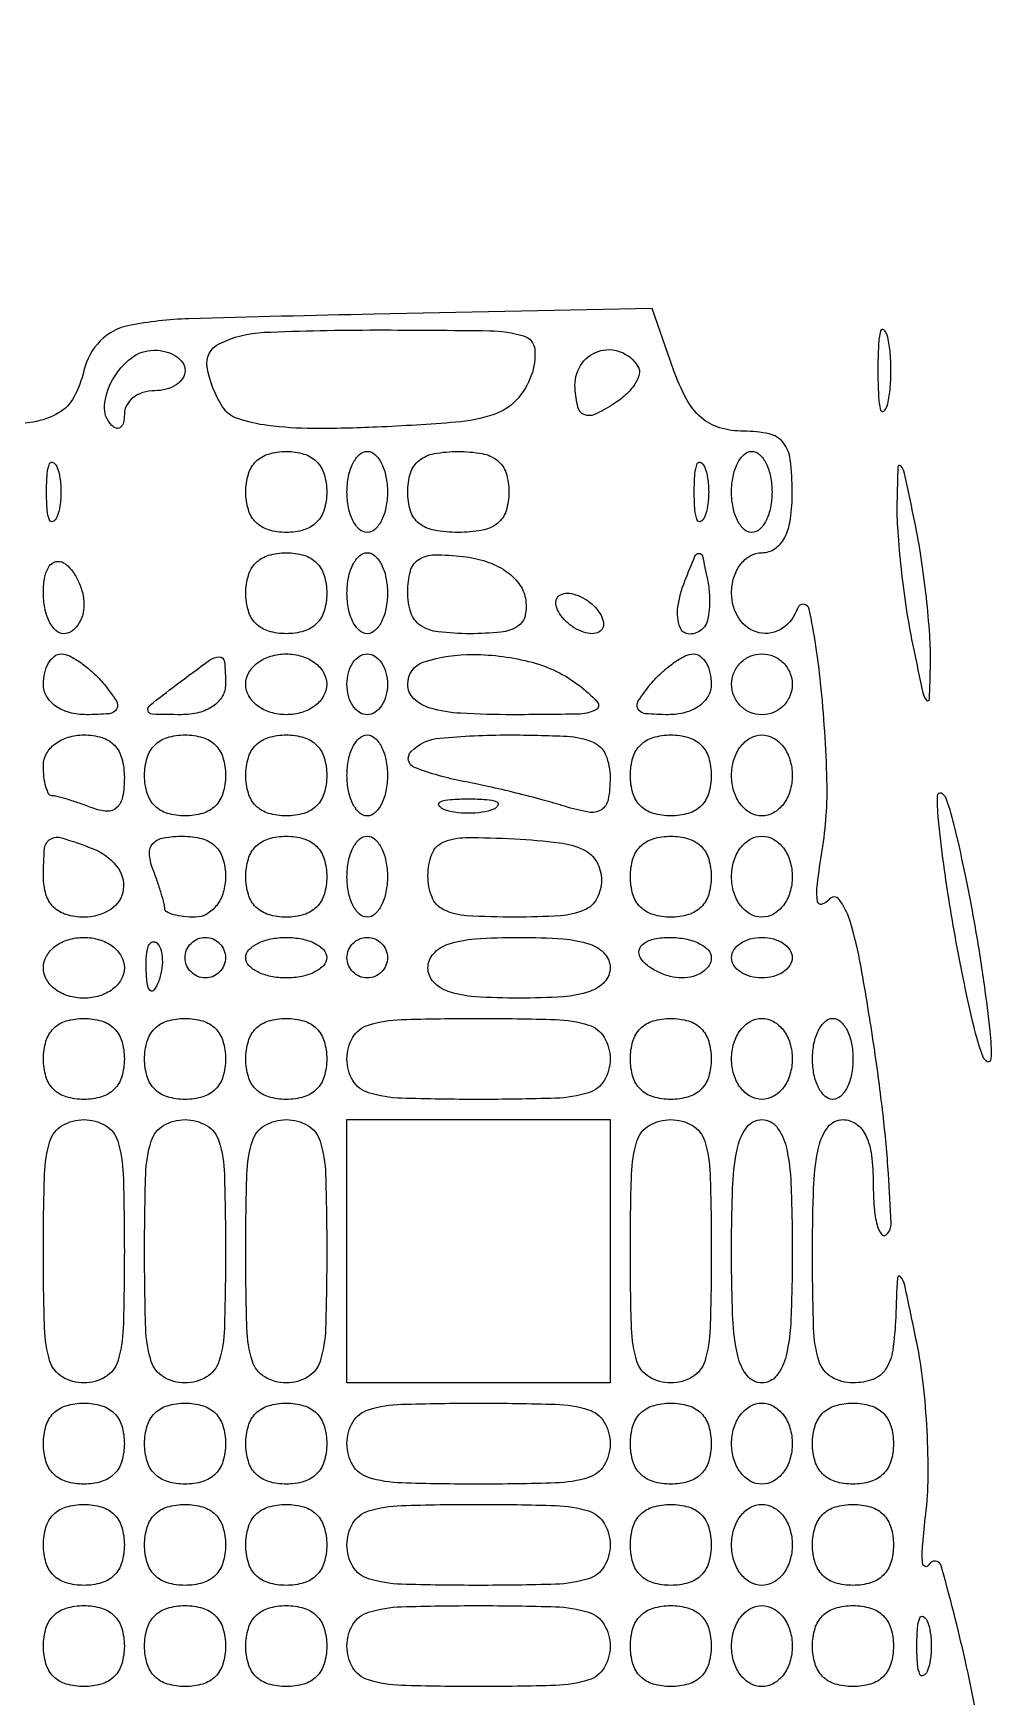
# Model space of a CAD drawing. Extents: x 23 to 255, y 40 to 184.
# Drawn here: x 217.21 to 221.23, y 170.34 to 177.29 of the extents above; entities that cross this region are included whole.
import ezdxf

# ---------------------------------------------------------------- set-up
doc = ezdxf.new("R2010")
doc.units = 0
doc.header["$MEASUREMENT"] = 0

msp = doc.modelspace()

# ---------------------------------------------------------------- linework, layer by layer
for points in [[(207.919475, 175.632891, 0.000007), (191.762556, 175.634099, 0.00002), (173.0434, 175.634494, 0.000013), (151.49745, 175.633531)], [(221.191636, 170.047884, 0.016068), (221.105188, 170.496668, 0.01292), (221.005803, 170.888723, 0.709996), (220.952913, 170.892, -0.41504), (220.938384, 170.886093, -0.285518), (220.927328, 170.901782, -0.034776), (220.92827, 170.98097, -0.009885), (220.940711, 171.1035, 0.028122), (220.950886, 171.260477, 0.015159), (220.946657, 171.454326, 0.015054), (220.930349, 171.652187, 0.022853), (220.903191, 171.8226, 0.001662), (220.853128, 172.060919, 0.121397), (220.835837, 172.096533, 0.682246), (220.822383, 172.092071, 0.004861), (220.815269, 171.92835, -0.027418), (220.802964, 171.789709, -0.108522), (220.773032, 171.710077, -0.163317), (220.720084, 171.668018, -0.087095), (220.6368, 171.6534, -0.134481), (220.546613, 171.678104, -0.186514), (220.495258, 171.743287, -0.067313), (220.472371, 171.88152, -0.007414), (220.4676, 172.2033, -0.00942), (220.472899, 172.484543, -0.047315), (220.493631, 172.6404, -0.108427), (220.532763, 172.72292, -0.232029), (220.5945, 172.7532, -0.156128), (220.650041, 172.735424, -0.127919), (220.690232, 172.6874, -0.080302), (220.714094, 172.605073, -0.030473), (220.7214, 172.4853, 0.0197), (220.725304, 172.386248, 0.044902), (220.737845, 172.312541, 0.097744), (220.756203, 172.274841, 0.455049), (220.777384, 172.273384, 0.20903), (220.79596, 172.320817, 0.006978), (220.785056, 172.527113, 0.012176), (220.762403, 172.775045, 0.008057), (220.724887, 173.058527, 0.007244), (220.670531, 173.390741, 0.030602), (220.623007, 173.586761, 0.087443), (220.578771, 173.6731, 0.50897), (220.535673, 173.672293, -0.184443), (220.507036, 173.652889, -0.443174), (220.48834, 173.665778, -0.063967), (220.487968, 173.738337, -0.010383), (220.508154, 173.87815, 0.048067), (220.528139, 174.171186, 0.018465), (220.501646, 174.578888, 0.025865), (220.454067, 174.886335, 0.763657), (220.404839, 174.88935, -0.164373), (220.340535, 174.805363, -0.207342), (220.245219, 174.787758, -0.191757), (220.161577, 174.845617, -0.14774), (220.1292, 174.9528, -0.072314), (220.138664, 175.017892, -0.08892), (220.166213, 175.07265, -0.10214), (220.207391, 175.109039, -0.130775), (220.2561, 175.122, 0.152103), (220.311002, 175.139097, 0.12651), (220.351275, 175.18545, 0.082504), (220.375474, 175.263952, 0.033607), (220.383, 175.3758, 0.030102), (220.374868, 175.510749, 0.139599), (220.344915, 175.582036, 0.173153), (220.285924, 175.618424, 0.052499), (220.179776, 175.6296, -0.071979), (220.079231, 175.64415, -0.10839), (220.001942, 175.68671, -0.090648), (219.940498, 175.764154, -0.038637), (219.887237, 175.885811), (219.797921, 176.142021), (218.634815, 176.118461, 0.00233), (217.861338, 176.099186, 0.040501), (217.610976, 176.071399, 0.151147), (217.490493, 176.0069, 0.138351), (217.422333, 175.8834, -0.065918), (217.380309, 175.772086, -0.137954), (217.316605, 175.70597, -0.093895), (217.210327, 175.668069, -0.020606), (217.016779, 175.645886, -0.012785)]]:
    msp.add_lwpolyline(points, format="xyb")
for points in [[(219.292249, 175.86225, -0.098617), (219.229444, 175.759686, -0.126219), (219.136754, 175.699797, -0.060661), (218.976358, 175.667057, -0.009047), (218.646898, 175.646575, -0.011485), (218.37899, 175.640941, -0.032131), (218.191654, 175.653358, -0.046317), (218.065154, 175.682043, -0.174223), (218.001919, 175.731175, -0.098534), (217.937787, 175.897093, -0.331473), (217.987147, 175.994809, -0.105898), (218.174234, 176.042957, -0.01022), (218.645974, 176.0526, -0.00341), (219.118205, 176.04938, -0.068305), (219.260293, 176.0279, -0.308312), (219.306753, 175.971174, -0.110687)], [(220.741027, 175.8834, 0.011065), (220.743372, 175.777482, 0.052887), (220.752392, 175.717769, 0.542911), (220.765478, 175.713427, 0.161593), (220.779717, 175.73535, 0.039571), (220.791748, 175.802799, 0.024357), (220.795676, 175.8834, 0.024357), (220.791748, 175.964001, 0.039571), (220.779717, 176.03145, 0.161593), (220.765478, 176.053373, 0.542911), (220.752392, 176.049031, 0.052887), (220.743372, 175.989318, 0.011065)], [(217.845, 175.8834, -0.148195), (217.835223, 175.851137, -0.098894), (217.807723, 175.823651, -0.082425), (217.766614, 175.805119, -0.064853), (217.7181, 175.7988, 0.076226), (217.669618, 175.791366, 0.089419), (217.628477, 175.769807, 0.100747), (217.600974, 175.737741, 0.127718), (217.5912, 175.7001, -0.05362), (217.587517, 175.665855, -0.161363), (217.575704, 175.645889, -0.257764), (217.55847, 175.642179, -0.12385), (217.538449, 175.654151, -0.22111), (217.508642, 175.73576, -0.107525), (217.542091, 175.844171, -0.099206), (217.620772, 175.935478, -0.166969), (217.715445, 175.968, -0.063461), (217.764979, 175.961688, -0.081424), (217.806943, 175.943149, -0.09843), (217.835022, 175.915664, -0.151099)], [(219.738035, 175.900333, -0.203471), (219.74305, 175.867618, -0.083287), (219.724542, 175.825671, -0.063723), (219.686374, 175.781176, -0.044097), (219.633374, 175.741186, -0.031696), (219.555968, 175.699413, -0.211854), (219.513245, 175.698816, -0.237811), (219.48721, 175.729708, -0.039558), (219.474904, 175.808853, -0.157661), (219.497884, 175.903761, -0.173176), (219.571394, 175.962906, -0.177228), (219.664368, 175.961397, -0.163992)], [(217.308829, 175.27005, -0.174857), (217.292985, 175.252336, -0.447206), (217.278693, 175.257492, -0.078554), (217.268797, 175.300384, -0.017491), (217.266158, 175.3758, -0.017491), (217.268797, 175.451216, -0.078554), (217.278693, 175.494108, -0.447206), (217.292985, 175.499264, -0.174857), (217.308829, 175.48155, -0.057986), (217.322055, 175.433327, -0.037979), (217.326431, 175.3758, -0.037979), (217.322055, 175.318273, -0.057986)], [(218.4372, 175.3758, -0.072254), (218.426469, 175.301931, -0.124864), (218.3949, 175.2489, -0.124864), (218.341869, 175.217331, -0.072254), (218.268, 175.2066, -0.072254), (218.194131, 175.217331, -0.124864), (218.1411, 175.2489, -0.124864), (218.109531, 175.301931, -0.072254), (218.0988, 175.3758, -0.072254), (218.109531, 175.449669, -0.124864), (218.1411, 175.5027, -0.124864), (218.194131, 175.534269, -0.072254), (218.268, 175.545, -0.072254), (218.341869, 175.534269, -0.124864), (218.3949, 175.5027, -0.124864), (218.426469, 175.449669, -0.072254)], [(218.691, 175.3758, -0.048028), (218.684766, 175.311046, -0.068025), (218.666149, 175.256303, -0.088204), (218.638707, 175.219415, -0.191087), (218.6064, 175.2066, -0.191087), (218.574093, 175.219415, -0.088204), (218.546651, 175.256303, -0.068025), (218.528034, 175.311046, -0.048028), (218.5218, 175.3758, -0.048028), (218.528034, 175.440554, -0.068025), (218.546651, 175.495297, -0.088204), (218.574093, 175.532185, -0.191087), (218.6064, 175.545, -0.191087), (218.638707, 175.532185, -0.088204), (218.666149, 175.495297, -0.068025), (218.684766, 175.440554, -0.048028)], [(219.1986, 175.3758, -0.07578), (219.186539, 175.296677, -0.149477), (219.151013, 175.24467, -0.124434), (219.087162, 175.215607, -0.044917), (218.9871, 175.2066, -0.044917), (218.887038, 175.215607, -0.124434), (218.823188, 175.24467, -0.149477), (218.787661, 175.296677, -0.07578), (218.7756, 175.3758, -0.07578), (218.787661, 175.454923, -0.149477), (218.823188, 175.50693, -0.124434), (218.887038, 175.535993, -0.044917), (218.9871, 175.545, -0.044917), (219.087162, 175.535993, -0.124434), (219.151013, 175.50693, -0.149477), (219.186539, 175.454923, -0.07578)], [(220.016029, 175.27005, -0.174857), (220.000185, 175.252336, -0.447206), (219.985893, 175.257492, -0.078554), (219.975997, 175.300384, -0.017491), (219.973358, 175.3758, -0.017491), (219.975997, 175.451216, -0.078554), (219.985893, 175.494108, -0.447206), (220.000185, 175.499264, -0.174857), (220.016029, 175.48155, -0.057986), (220.029255, 175.433327, -0.037979), (220.033631, 175.3758, -0.037979), (220.029255, 175.318273, -0.057986)], [(220.2984, 175.3758, -0.048028), (220.292166, 175.311046, -0.068025), (220.273549, 175.256303, -0.088204), (220.246107, 175.219415, -0.191087), (220.2138, 175.2066, -0.191087), (220.181493, 175.219415, -0.088204), (220.154051, 175.256303, -0.068025), (220.135434, 175.311046, -0.048028), (220.1292, 175.3758, -0.048028), (220.135434, 175.440554, -0.068025), (220.154051, 175.495297, -0.088204), (220.181493, 175.532185, -0.191087), (220.2138, 175.545, -0.191087), (220.246107, 175.532185, -0.088204), (220.273549, 175.495297, -0.068025), (220.292166, 175.440554, -0.048028)], [(220.820604, 175.3335, 0.022059), (220.823633, 175.212322, 0.010115), (220.837738, 175.054849, 0.009995), (220.85929, 174.889419, 0.013607), (220.885747, 174.7413, 0.001822), (220.928866, 174.5366, 0.128975), (220.944423, 174.505805, 0.676488), (220.956393, 174.510081, 0.004767), (220.960596, 174.6567, 0.022059), (220.957567, 174.777878, 0.010115), (220.943462, 174.935351, 0.009995), (220.92191, 175.100781, 0.013607), (220.895453, 175.2489, 0.001822), (220.852334, 175.4536, 0.128975), (220.836777, 175.484395, 0.676488), (220.824807, 175.480119, 0.004767)], [(217.422, 174.905507, -0.067639), (217.415667, 174.858909, -0.08433), (217.397149, 174.81941, -0.09965), (217.369661, 174.792996, -0.142666), (217.3374, 174.7836, -0.195654), (217.305084, 174.796749, -0.086673), (217.277651, 174.834769, -0.066561), (217.259027, 174.891122, -0.0466), (217.2528, 174.957793, -0.047867), (217.258852, 175.020869, -0.104212), (217.277651, 175.065458, -0.181468), (217.305411, 175.084658, -0.202618), (217.3374, 175.0797, -0.08825), (217.369788, 175.050738, -0.053305), (217.397149, 175.006963, -0.051278), (217.415725, 174.956017, -0.061875)], [(218.4372, 174.9528, -0.072254), (218.426469, 174.878931, -0.124864), (218.3949, 174.8259, -0.124864), (218.341869, 174.794331, -0.072254), (218.268, 174.7836, -0.072254), (218.194131, 174.794331, -0.124864), (218.1411, 174.8259, -0.124864), (218.109531, 174.878931, -0.072254), (218.0988, 174.9528, -0.072254), (218.109531, 175.026669, -0.124864), (218.1411, 175.0797, -0.124864), (218.194131, 175.111269, -0.072254), (218.268, 175.122, -0.072254), (218.341869, 175.111269, -0.124864), (218.3949, 175.0797, -0.124864), (218.426469, 175.026669, -0.072254)], [(218.691, 174.9528, -0.048028), (218.684766, 174.888046, -0.068025), (218.666149, 174.833303, -0.088204), (218.638707, 174.796415, -0.191087), (218.6064, 174.7836, -0.191087), (218.574093, 174.796415, -0.088204), (218.546651, 174.833303, -0.068025), (218.528034, 174.888046, -0.048028), (218.5218, 174.9528, -0.048028), (218.528034, 175.017554, -0.068025), (218.546651, 175.072297, -0.088204), (218.574093, 175.109185, -0.191087), (218.6064, 175.122, -0.191087), (218.638707, 175.109185, -0.088204), (218.666149, 175.072297, -0.068025), (218.684766, 175.017554, -0.048028)], [(219.26753, 174.93165, -0.098731), (219.266855, 174.859962, -0.201779), (219.235462, 174.814509, -0.117421), (219.165284, 174.790128, -0.025155), (219.035603, 174.7836, -0.029035), (218.903065, 174.791303, -0.119524), (218.828206, 174.818971, -0.170445), (218.788869, 174.871671, -0.076037), (218.7756, 174.958419, -0.063889), (218.786764, 175.045437, -0.189068), (218.82157, 175.093282, -0.140934), (218.887687, 175.112876, -0.030761), (219.007527, 175.106469, -0.050305), (219.103959, 175.085367, -0.069105), (219.183634, 175.04649, -0.081487), (219.239779, 174.993706, -0.117082)], [(220.009778, 174.805178, -0.196036), (219.954537, 174.781937, -0.314698), (219.913997, 174.809594, -0.128559), (219.904932, 174.894307, -0.056398), (219.934359, 175.004141, -0.005261), (219.976274, 175.107584, -0.286752), (219.99275, 175.119267, -0.36589), (220.007117, 175.108498, -0.006855), (220.028429, 175.009628, -0.034132), (220.03667, 174.946766, -0.038293), (220.035791, 174.885769, -0.04166), (220.026829, 174.834857, -0.132742)], [(219.5793, 174.8682, -0.076764), (219.59299, 174.83585, -0.154201), (219.591376, 174.808451, -0.186277), (219.57503, 174.790304, -0.117858), (219.546986, 174.7836, -0.085235), (219.510758, 174.789821, -0.053414), (219.471878, 174.808451, -0.051777), (219.436373, 174.835838, -0.064269), (219.4101, 174.8682, -0.076764), (219.39641, 174.90055, -0.154201), (219.398024, 174.927949, -0.186277), (219.41437, 174.946096, -0.117858), (219.442414, 174.9528, -0.085235), (219.478642, 174.946579, -0.053414), (219.517522, 174.927949, -0.051777), (219.553027, 174.900562, -0.064269)], [(217.5066, 174.5721, -0.027702), (217.557837, 174.5029, -0.285199), (217.558731, 174.468892, -0.243483), (217.527758, 174.44931, -0.02153), (217.432359, 174.4452, -0.064485), (217.361634, 174.454359, -0.089651), (217.303876, 174.481297, -0.107148), (217.266276, 174.522304, -0.132926), (217.2528, 174.5721, -0.056567), (217.258309, 174.620639, -0.075975), (217.274608, 174.661723, -0.095133), (217.298719, 174.689266, -0.167044), (217.327041, 174.699, -0.117955), (217.362733, 174.690461, -0.036411), (217.410411, 174.661723, -0.034151), (217.460822, 174.620665, -0.031583)], [(218.0142, 174.5721, -0.134214), (218.000437, 174.52175, -0.109643), (217.962155, 174.480829, -0.089737), (217.902728, 174.454197, -0.060652), (217.82883, 174.4452, -0.007283), (217.707178, 174.446972, -0.3574), (217.69014, 174.461785, -0.27426), (217.699289, 174.485606, -0.005296), (217.80768, 174.569409, -0.004972), (217.947718, 174.673155, -0.154882), (217.988171, 174.686577, -0.390779), (218.009742, 174.667193, -0.023428)], [(218.4372, 174.5721, -0.130775), (218.424239, 174.523391, -0.10214), (218.38785, 174.482213, -0.08892), (218.333092, 174.454664, -0.072314), (218.268, 174.4452, -0.072314), (218.202908, 174.454664, -0.08892), (218.14815, 174.482213, -0.10214), (218.111761, 174.523391, -0.130775), (218.0988, 174.5721, -0.130775), (218.111761, 174.620809, -0.10214), (218.14815, 174.661988, -0.08892), (218.202908, 174.689536, -0.072314), (218.268, 174.699, -0.072314), (218.333092, 174.689536, -0.08892), (218.38785, 174.661988, -0.10214), (218.424239, 174.620809, -0.130775)], [(218.691, 174.5721, -0.064853), (218.684681, 174.523586, -0.082425), (218.666149, 174.482477, -0.098894), (218.638663, 174.454977, -0.148195), (218.6064, 174.4452, -0.148195), (218.574137, 174.454977, -0.098894), (218.546651, 174.482477, -0.082425), (218.528119, 174.523586, -0.064853), (218.5218, 174.5721, -0.064853), (218.528119, 174.620614, -0.082425), (218.546651, 174.661723, -0.098894), (218.574137, 174.689223, -0.148195), (218.6064, 174.699, -0.148195), (218.638663, 174.689223, -0.098894), (218.666149, 174.661723, -0.082425), (218.684681, 174.620614, -0.064853)], [(219.48972, 174.569409, -0.044571), (219.567554, 174.498818, -0.511605), (219.560556, 174.464423, -0.10202), (219.485616, 174.447588, -0.004409), (219.21477, 174.4452, -0.01326), (218.997323, 174.450968, -0.057126), (218.869945, 174.472461, -0.121129), (218.801271, 174.511999, -0.20462), (218.7756, 174.5721, -0.327813), (218.844512, 174.665914, -0.077019), (219.049109, 174.696829, -0.064225), (219.295694, 174.664079, -0.097115)], [(220.0446, 174.5721, -0.132926), (220.031124, 174.522304, -0.107148), (219.993524, 174.481297, -0.089651), (219.935766, 174.454359, -0.064485), (219.865041, 174.4452, -0.02153), (219.769642, 174.44931, -0.243483), (219.738669, 174.468892, -0.285199), (219.739563, 174.5029, -0.027702), (219.7908, 174.5721, -0.031583), (219.836578, 174.620665, -0.034151), (219.886989, 174.661723, -0.036411), (219.934667, 174.690461, -0.117955), (219.970359, 174.699, -0.167044), (219.998681, 174.689266, -0.095133), (220.022792, 174.661723, -0.075975), (220.039091, 174.620639, -0.056567)], [(220.383, 174.5721, -0.099038), (220.373312, 174.52367, -0.097945), (220.345723, 174.482477, -0.097945), (220.30453, 174.454888, -0.099038), (220.2561, 174.4452, -0.099038), (220.20767, 174.454888, -0.097945), (220.166477, 174.482477, -0.097945), (220.138888, 174.52367, -0.099038), (220.1292, 174.5721, -0.099038), (220.138888, 174.62053, -0.097945), (220.166477, 174.661723, -0.097945), (220.20767, 174.689312, -0.099038), (220.2561, 174.699, -0.099038), (220.30453, 174.689312, -0.097945), (220.345723, 174.661723, -0.097945), (220.373312, 174.62053, -0.099038)], [(217.5912, 174.182349, -0.043546), (217.584158, 174.101648, -0.16083), (217.560265, 174.057175, -0.207384), (217.519037, 174.04213, -0.076984), (217.457381, 174.055449, 0.008099), (217.403551, 174.075111, 0.009838), (217.352478, 174.091716, 0.008575), (217.309171, 174.104052, 0.065182), (217.288181, 174.1068, -0.281131), (217.274526, 174.115137, -0.050709), (217.263193, 174.144077, -0.041645), (217.255365, 174.185074, -0.026361), (217.2528, 174.2337, -0.130775), (217.265761, 174.282409, -0.10214), (217.30215, 174.323587, -0.08892), (217.356908, 174.351136, -0.072314), (217.422, 174.3606, -0.072786), (217.497211, 174.349593, -0.130944), (217.549974, 174.317169, -0.12593), (217.58089, 174.261744, -0.064658)], [(218.0142, 174.1914, -0.072254), (218.003469, 174.117531, -0.124864), (217.9719, 174.0645, -0.124864), (217.918869, 174.032931, -0.072254), (217.845, 174.0222, -0.072254), (217.771131, 174.032931, -0.124864), (217.7181, 174.0645, -0.124864), (217.686531, 174.117531, -0.072254), (217.6758, 174.1914, -0.072254), (217.686531, 174.265269, -0.124864), (217.7181, 174.3183, -0.124864), (217.771131, 174.349869, -0.072254), (217.845, 174.3606, -0.072254), (217.918869, 174.349869, -0.124864), (217.9719, 174.3183, -0.124864), (218.003469, 174.265269, -0.072254)], [(218.4372, 174.1914, -0.072254), (218.426469, 174.117531, -0.124864), (218.3949, 174.0645, -0.124864), (218.341869, 174.032931, -0.072254), (218.268, 174.0222, -0.072254), (218.194131, 174.032931, -0.124864), (218.1411, 174.0645, -0.124864), (218.109531, 174.117531, -0.072254), (218.0988, 174.1914, -0.072254), (218.109531, 174.265269, -0.124864), (218.1411, 174.3183, -0.124864), (218.194131, 174.349869, -0.072254), (218.268, 174.3606, -0.072254), (218.341869, 174.349869, -0.124864), (218.3949, 174.3183, -0.124864), (218.426469, 174.265269, -0.072254)], [(218.691, 174.1914, -0.048028), (218.684766, 174.126646, -0.068025), (218.666149, 174.071902, -0.088204), (218.638707, 174.035015, -0.191087), (218.6064, 174.0222, -0.191087), (218.574093, 174.035015, -0.088204), (218.546651, 174.071902, -0.068025), (218.528034, 174.126646, -0.048028), (218.5218, 174.1914, -0.048028), (218.528034, 174.256154, -0.068025), (218.546651, 174.310897, -0.088204), (218.574093, 174.347785, -0.191087), (218.6064, 174.3606, -0.191087), (218.638707, 174.347785, -0.088204), (218.666149, 174.310897, -0.068025), (218.684766, 174.256154, -0.048028)], [(219.6216, 174.181533, -0.044177), (219.613541, 174.090504, -0.211972), (219.585063, 174.048369, -0.185198), (219.531733, 174.037977, -0.032988), (219.43125, 174.062542, 0.010652), (219.341707, 174.088719, 0.005468), (219.228474, 174.117894, 0.005431), (219.111195, 174.1454, 0.008156), (219.00825, 174.166611, -0.044838), (218.804169, 174.224524, -0.540024), (218.789752, 174.290745, -0.177875), (218.909375, 174.34747, -0.022686), (219.1986, 174.3606, -0.011189), (219.441513, 174.355164, -0.08916), (219.550489, 174.330497, -0.199019), (219.602984, 174.277158, -0.096431)], [(220.0446, 174.1914, -0.072254), (220.033869, 174.117531, -0.124864), (220.0023, 174.0645, -0.124864), (219.949269, 174.032931, -0.072254), (219.8754, 174.0222, -0.072254), (219.801531, 174.032931, -0.124864), (219.7485, 174.0645, -0.124864), (219.716931, 174.117531, -0.072254), (219.7062, 174.1914, -0.072254), (219.716931, 174.265269, -0.124864), (219.7485, 174.3183, -0.124864), (219.801531, 174.349869, -0.072254), (219.8754, 174.3606, -0.072254), (219.949269, 174.349869, -0.124864), (220.0023, 174.3183, -0.124864), (220.033869, 174.265269, -0.072254)], [(220.383, 174.1914, -0.072314), (220.373536, 174.126308, -0.08892), (220.345988, 174.07155, -0.10214), (220.304809, 174.035161, -0.130775), (220.2561, 174.0222, -0.130775), (220.207391, 174.035161, -0.10214), (220.166213, 174.07155, -0.08892), (220.138664, 174.126308, -0.072314), (220.1292, 174.1914, -0.072314), (220.138664, 174.256492, -0.08892), (220.166213, 174.31125, -0.10214), (220.207391, 174.347639, -0.130775), (220.2561, 174.3606, -0.130775), (220.304809, 174.347639, -0.10214), (220.345988, 174.31125, -0.08892), (220.373536, 174.256492, -0.072314)], [(220.989233, 174.1068, 0.034274), (220.993815, 173.990919, 0.007808), (221.018055, 173.795895, 0.008044), (221.053209, 173.571441, 0.007748), (221.095965, 173.3454, 0.007784), (221.139946, 173.146861, 0.026151), (221.177479, 173.019161, 0.216034), (221.199087, 172.996594, 0.521685), (221.214967, 173.007, 0.034274), (221.210385, 173.122881, 0.007808), (221.186145, 173.317905, 0.008044), (221.150991, 173.542359, 0.007748), (221.108235, 173.7684, 0.007784), (221.064254, 173.966939, 0.026151), (221.026721, 174.094639, 0.216034), (221.005113, 174.117206, 0.521685)], [(219.13515, 174.050771, -0.057986), (219.086927, 174.037545, -0.037979), (219.0294, 174.033169, -0.037979), (218.971873, 174.037545, -0.057986), (218.92365, 174.050771, -0.174857), (218.905936, 174.066615, -0.447206), (218.911092, 174.080907, -0.078554), (218.953984, 174.090803, -0.017491), (219.0294, 174.093442, -0.017491), (219.104816, 174.090803, -0.078554), (219.147708, 174.080907, -0.447206), (219.152864, 174.066615, -0.174857)], [(217.457381, 173.886249, -0.128283), (217.55772, 173.814376, -0.207056), (217.58687, 173.715138, -0.224172), (217.534215, 173.631836, -0.142466), (217.422, 173.5992, -0.072254), (217.348131, 173.609931, -0.124864), (217.2951, 173.6415, -0.124864), (217.263531, 173.694531, -0.072254), (217.2528, 173.7684, -0.021585), (217.257915, 173.886843, -0.245206), (217.282301, 173.925119, -0.209457), (217.330432, 173.930419, -0.015787)], [(218.0142, 173.7684, -0.072314), (218.004736, 173.703308, -0.08892), (217.977188, 173.64855, -0.10214), (217.936009, 173.612161, -0.130775), (217.8873, 173.5992, -0.026361), (217.838674, 173.601765, -0.041645), (217.797677, 173.609593, -0.050709), (217.768737, 173.620926, -0.281131), (217.7604, 173.634581, 0.065182), (217.757652, 173.655571, 0.008575), (217.745316, 173.698878, 0.009838), (217.728711, 173.749951, 0.008099), (217.709049, 173.803781, -0.076984), (217.69573, 173.865437, -0.207384), (217.710775, 173.906665, -0.16083), (217.755248, 173.930558, -0.043546), (217.835949, 173.9376, -0.064658), (217.915344, 173.92729, -0.12593), (217.970769, 173.896374, -0.130944), (218.003193, 173.843611, -0.072786)], [(218.4372, 173.7684, -0.072254), (218.426469, 173.694531, -0.124864), (218.3949, 173.6415, -0.124864), (218.341869, 173.609931, -0.072254), (218.268, 173.5992, -0.072254), (218.194131, 173.609931, -0.124864), (218.1411, 173.6415, -0.124864), (218.109531, 173.694531, -0.072254), (218.0988, 173.7684, -0.072254), (218.109531, 173.842269, -0.124864), (218.1411, 173.8953, -0.124864), (218.194131, 173.926869, -0.072254), (218.268, 173.9376, -0.072254), (218.341869, 173.926869, -0.124864), (218.3949, 173.8953, -0.124864), (218.426469, 173.842269, -0.072254)], [(218.691, 173.7684, -0.048028), (218.684766, 173.703646, -0.068025), (218.666149, 173.648902, -0.088204), (218.638707, 173.612015, -0.191087), (218.6064, 173.5992, -0.191087), (218.574093, 173.612015, -0.088204), (218.546651, 173.648902, -0.068025), (218.528034, 173.703646, -0.048028), (218.5218, 173.7684, -0.048028), (218.528034, 173.833154, -0.068025), (218.546651, 173.887897, -0.088204), (218.574093, 173.924785, -0.191087), (218.6064, 173.9376, -0.191087), (218.638707, 173.924785, -0.088204), (218.666149, 173.887897, -0.068025), (218.684766, 173.833154, -0.048028)], [(219.585343, 173.75353, -0.122807), (219.5662, 173.676766, -0.171552), (219.514505, 173.629353, -0.084791), (219.413283, 173.605305, -0.016019), (219.222771, 173.5992, -0.015114), (219.023199, 173.605234, -0.09654), (218.925651, 173.630447, -0.189841), (218.877258, 173.682377, -0.094011), (218.8602, 173.772298, -0.089279), (218.876509, 173.862907, -0.205888), (218.923358, 173.911974, -0.100146), (219.018714, 173.931582, -0.013723), (219.222771, 173.926628, -0.017472), (219.408772, 173.910469, -0.081132), (219.511933, 173.880412, -0.155818), (219.56552, 173.830031, -0.127453)], [(220.0446, 173.7684, -0.072254), (220.033869, 173.694531, -0.124864), (220.0023, 173.6415, -0.124864), (219.949269, 173.609931, -0.072254), (219.8754, 173.5992, -0.072254), (219.801531, 173.609931, -0.124864), (219.7485, 173.6415, -0.124864), (219.716931, 173.694531, -0.072254), (219.7062, 173.7684, -0.072254), (219.716931, 173.842269, -0.124864), (219.7485, 173.8953, -0.124864), (219.801531, 173.926869, -0.072254), (219.8754, 173.9376, -0.072254), (219.949269, 173.926869, -0.124864), (220.0023, 173.8953, -0.124864), (220.033869, 173.842269, -0.072254)], [(220.383, 173.7684, -0.072314), (220.373536, 173.703308, -0.08892), (220.345988, 173.64855, -0.10214), (220.304809, 173.612161, -0.130775), (220.2561, 173.5992, -0.130775), (220.207391, 173.612161, -0.10214), (220.166213, 173.64855, -0.08892), (220.138664, 173.703308, -0.072314), (220.1292, 173.7684, -0.072314), (220.138664, 173.833492, -0.08892), (220.166213, 173.88825, -0.10214), (220.207391, 173.924639, -0.130775), (220.2561, 173.9376, -0.130775), (220.304809, 173.924639, -0.10214), (220.345988, 173.88825, -0.08892), (220.373536, 173.833492, -0.072314)], [(217.5912, 173.3877, -0.130775), (217.578239, 173.338991, -0.10214), (217.54185, 173.297812, -0.08892), (217.487092, 173.270264, -0.072314), (217.422, 173.2608, -0.072314), (217.356908, 173.270264, -0.08892), (217.30215, 173.297812, -0.10214), (217.265761, 173.338991, -0.130775), (217.2528, 173.3877, -0.130775), (217.265761, 173.436409, -0.10214), (217.30215, 173.477588, -0.08892), (217.356908, 173.505136, -0.072314), (217.422, 173.5146, -0.072314), (217.487092, 173.505136, -0.08892), (217.54185, 173.477588, -0.10214), (217.578239, 173.436409, -0.130775)], [(217.733591, 173.329537, -0.054073), (217.714848, 173.294287, -0.470617), (217.69943, 173.292828, -0.168741), (217.687474, 173.317511, -0.018894), (217.682479, 173.38065, -0.028489), (217.683409, 173.439547, -0.077125), (217.692776, 173.480154, -0.208169), (217.708397, 173.495597, -0.296942), (217.726913, 173.491688, -0.126455), (217.743261, 173.464029, -0.060344), (217.749958, 173.422972, -0.05415), (217.746792, 173.375803, -0.051402)], [(218.0142, 173.43, -0.099038), (218.007741, 173.397713, -0.097945), (217.989349, 173.370251, -0.097945), (217.961887, 173.351859, -0.099038), (217.9296, 173.3454, -0.099038), (217.897313, 173.351859, -0.097945), (217.869851, 173.370251, -0.097945), (217.851459, 173.397713, -0.099038), (217.845, 173.43, -0.099038), (217.851459, 173.462287, -0.097945), (217.869851, 173.489749, -0.097945), (217.897313, 173.508141, -0.099038), (217.9296, 173.5146, -0.099038), (217.961887, 173.508141, -0.097945), (217.989349, 173.489749, -0.097945), (218.007741, 173.462287, -0.099038)], [(218.4372, 173.43, -0.191087), (218.424385, 173.397693, -0.088204), (218.387498, 173.370251, -0.068025), (218.332754, 173.351634, -0.048028), (218.268, 173.3454, -0.048028), (218.203246, 173.351634, -0.068025), (218.148503, 173.370251, -0.088204), (218.111615, 173.397693, -0.191087), (218.0988, 173.43, -0.191087), (218.111615, 173.462307, -0.088204), (218.148503, 173.489749, -0.068025), (218.203246, 173.508366, -0.048028), (218.268, 173.5146, -0.048028), (218.332754, 173.508366, -0.068025), (218.387498, 173.489749, -0.088204), (218.424385, 173.462307, -0.191087)], [(218.691, 173.43, -0.099038), (218.684541, 173.397713, -0.097945), (218.666149, 173.370251, -0.097945), (218.638687, 173.351859, -0.099038), (218.6064, 173.3454, -0.099038), (218.574113, 173.351859, -0.097945), (218.546651, 173.370251, -0.097945), (218.528259, 173.397713, -0.099038), (218.5218, 173.43, -0.099038), (218.528259, 173.462287, -0.097945), (218.546651, 173.489749, -0.097945), (218.574113, 173.508141, -0.099038), (218.6064, 173.5146, -0.099038), (218.638687, 173.508141, -0.097945), (218.666149, 173.489749, -0.097945), (218.684541, 173.462287, -0.099038)], [(219.6216, 173.3877, -0.188641), (219.598532, 173.328734, -0.12648), (219.537, 173.289, -0.063857), (219.424804, 173.266932, -0.016668), (219.2409, 173.2608, -0.016668), (219.056996, 173.266932, -0.063857), (218.9448, 173.289, -0.12648), (218.883268, 173.328734, -0.188641), (218.8602, 173.3877, -0.188641), (218.883268, 173.446666, -0.12648), (218.9448, 173.4864, -0.063857), (219.056996, 173.508468, -0.016668), (219.2409, 173.5146, -0.016668), (219.424804, 173.508468, -0.063857), (219.537, 173.4864, -0.12648), (219.598532, 173.446666, -0.188641)], [(220.0446, 173.43, -0.142666), (220.035204, 173.397739, -0.09965), (220.00879, 173.370251, -0.08433), (219.969291, 173.351733, -0.067639), (219.922693, 173.3454, -0.061875), (219.872183, 173.351675, -0.051278), (219.821237, 173.370251, -0.053305), (219.777462, 173.397612, -0.08825), (219.7485, 173.43, -0.202618), (219.743542, 173.461989, -0.181468), (219.762742, 173.489749, -0.104212), (219.807331, 173.508548, -0.047867), (219.870407, 173.5146, -0.0466), (219.937078, 173.508373, -0.066561), (219.993431, 173.489749, -0.086673), (220.031451, 173.462316, -0.195654)], [(220.383, 173.43, -0.148195), (220.373223, 173.397737, -0.098894), (220.345723, 173.370251, -0.082425), (220.304614, 173.351719, -0.064853), (220.2561, 173.3454, -0.064853), (220.207586, 173.351719, -0.082425), (220.166477, 173.370251, -0.098894), (220.138977, 173.397737, -0.148195), (220.1292, 173.43, -0.148195), (220.138977, 173.462263, -0.098894), (220.166477, 173.489749, -0.082425), (220.207586, 173.508281, -0.064853), (220.2561, 173.5146, -0.064853), (220.304614, 173.508281, -0.082425), (220.345723, 173.489749, -0.098894), (220.373223, 173.462263, -0.148195)], [(217.5912, 173.007, -0.072254), (217.580469, 172.933131, -0.124864), (217.5489, 172.8801, -0.124864), (217.495869, 172.848531, -0.072254), (217.422, 172.8378, -0.072254), (217.348131, 172.848531, -0.124864), (217.2951, 172.8801, -0.124864), (217.263531, 172.933131, -0.072254), (217.2528, 173.007, -0.072254), (217.263531, 173.080869, -0.124864), (217.2951, 173.1339, -0.124864), (217.348131, 173.165469, -0.072254), (217.422, 173.1762, -0.072254), (217.495869, 173.165469, -0.124864), (217.5489, 173.1339, -0.124864), (217.580469, 173.080869, -0.072254)], [(218.0142, 173.007, -0.072254), (218.003469, 172.933131, -0.124864), (217.9719, 172.8801, -0.124864), (217.918869, 172.848531, -0.072254), (217.845, 172.8378, -0.072254), (217.771131, 172.848531, -0.124864), (217.7181, 172.8801, -0.124864), (217.686531, 172.933131, -0.072254), (217.6758, 173.007, -0.072254), (217.686531, 173.080869, -0.124864), (217.7181, 173.1339, -0.124864), (217.771131, 173.165469, -0.072254), (217.845, 173.1762, -0.072254), (217.918869, 173.165469, -0.124864), (217.9719, 173.1339, -0.124864), (218.003469, 173.080869, -0.072254)], [(218.4372, 173.007, -0.072254), (218.426469, 172.933131, -0.124864), (218.3949, 172.8801, -0.124864), (218.341869, 172.848531, -0.072254), (218.268, 172.8378, -0.072254), (218.194131, 172.848531, -0.124864), (218.1411, 172.8801, -0.124864), (218.109531, 172.933131, -0.072254), (218.0988, 173.007, -0.072254), (218.109531, 173.080869, -0.124864), (218.1411, 173.1339, -0.124864), (218.194131, 173.165469, -0.072254), (218.268, 173.1762, -0.072254), (218.341869, 173.165469, -0.124864), (218.3949, 173.1339, -0.124864), (218.426469, 173.080869, -0.072254)], [(219.6216, 173.007, -0.134481), (219.596896, 172.916813, -0.186514), (219.531713, 172.865458, -0.067313), (219.39348, 172.842571, -0.007414), (219.0717, 172.8378, -0.007414), (218.74992, 172.842571, -0.067313), (218.611688, 172.865458, -0.186514), (218.546504, 172.916813, -0.134481), (218.5218, 173.007, -0.134481), (218.546504, 173.097187, -0.186514), (218.611688, 173.148542, -0.067313), (218.74992, 173.171429, -0.007414), (219.0717, 173.1762, -0.007414), (219.39348, 173.171429, -0.067313), (219.531713, 173.148542, -0.186514), (219.596896, 173.097187, -0.134481)], [(220.0446, 173.007, -0.072254), (220.033869, 172.933131, -0.124864), (220.0023, 172.8801, -0.124864), (219.949269, 172.848531, -0.072254), (219.8754, 172.8378, -0.072254), (219.801531, 172.848531, -0.124864), (219.7485, 172.8801, -0.124864), (219.716931, 172.933131, -0.072254), (219.7062, 173.007, -0.072254), (219.716931, 173.080869, -0.124864), (219.7485, 173.1339, -0.124864), (219.801531, 173.165469, -0.072254), (219.8754, 173.1762, -0.072254), (219.949269, 173.165469, -0.124864), (220.0023, 173.1339, -0.124864), (220.033869, 173.080869, -0.072254)], [(220.383, 173.007, -0.072314), (220.373536, 172.941908, -0.08892), (220.345988, 172.88715, -0.10214), (220.304809, 172.850761, -0.130775), (220.2561, 172.8378, -0.130775), (220.207391, 172.850761, -0.10214), (220.166213, 172.88715, -0.08892), (220.138664, 172.941908, -0.072314), (220.1292, 173.007, -0.072314), (220.138664, 173.072092, -0.08892), (220.166213, 173.12685, -0.10214), (220.207391, 173.163239, -0.130775), (220.2561, 173.1762, -0.130775), (220.304809, 173.163239, -0.10214), (220.345988, 173.12685, -0.08892), (220.373536, 173.072092, -0.072314)], [(220.6368, 173.007, -0.048028), (220.630566, 172.942246, -0.068025), (220.611949, 172.887502, -0.088204), (220.584507, 172.850615, -0.191087), (220.5522, 172.8378, -0.191087), (220.519893, 172.850615, -0.088204), (220.492451, 172.887502, -0.068025), (220.473834, 172.942246, -0.048028), (220.4676, 173.007, -0.048028), (220.473834, 173.071754, -0.068025), (220.492451, 173.126497, -0.088204), (220.519893, 173.163385, -0.191087), (220.5522, 173.1762, -0.191087), (220.584507, 173.163385, -0.088204), (220.611949, 173.126497, -0.068025), (220.630566, 173.071754, -0.048028)], [(217.5912, 172.2033, -0.007414), (217.586429, 171.88152, -0.067313), (217.563542, 171.743287, -0.186514), (217.512187, 171.678104, -0.134481), (217.422, 171.6534, -0.134481), (217.331813, 171.678104, -0.186514), (217.280458, 171.743287, -0.067313), (217.257571, 171.88152, -0.007414), (217.2528, 172.2033, -0.007414), (217.257571, 172.52508, -0.067313), (217.280458, 172.663312, -0.186514), (217.331813, 172.728496, -0.134481), (217.422, 172.7532, -0.134481), (217.512187, 172.728496, -0.186514), (217.563542, 172.663312, -0.067313), (217.586429, 172.52508, -0.007414)], [(218.0142, 172.2033, -0.007414), (218.009429, 171.88152, -0.067313), (217.986542, 171.743287, -0.186514), (217.935187, 171.678104, -0.134481), (217.845, 171.6534, -0.134481), (217.754813, 171.678104, -0.186514), (217.703458, 171.743287, -0.067313), (217.680571, 171.88152, -0.007414), (217.6758, 172.2033, -0.007414), (217.680571, 172.52508, -0.067313), (217.703458, 172.663312, -0.186514), (217.754813, 172.728496, -0.134481), (217.845, 172.7532, -0.134481), (217.935187, 172.728496, -0.186514), (217.986542, 172.663312, -0.067313), (218.009429, 172.52508, -0.007414)], [(218.4372, 172.2033, -0.007414), (218.432429, 171.88152, -0.067313), (218.409542, 171.743287, -0.186514), (218.358187, 171.678104, -0.134481), (218.268, 171.6534, -0.134481), (218.177813, 171.678104, -0.186514), (218.126458, 171.743287, -0.067313), (218.103571, 171.88152, -0.007414), (218.0988, 172.2033, -0.007414), (218.103571, 172.52508, -0.067313), (218.126458, 172.663312, -0.186514), (218.177813, 172.728496, -0.134481), (218.268, 172.7532, -0.134481), (218.358187, 172.728496, -0.186514), (218.409542, 172.663312, -0.067313), (218.432429, 172.52508, -0.007414)], [(220.0446, 172.2033, -0.007414), (220.039829, 171.88152, -0.067313), (220.016942, 171.743287, -0.186514), (219.965587, 171.678104, -0.134481), (219.8754, 171.6534, -0.134481), (219.785213, 171.678104, -0.186514), (219.733858, 171.743287, -0.067313), (219.710971, 171.88152, -0.007414), (219.7062, 172.2033, -0.007414), (219.710971, 172.52508, -0.067313), (219.733858, 172.663312, -0.186514), (219.785213, 172.728496, -0.134481), (219.8754, 172.7532, -0.134481), (219.965587, 172.728496, -0.186514), (220.016942, 172.663312, -0.067313), (220.039829, 172.52508, -0.007414)], [(220.383, 172.2033, -0.00942), (220.377701, 171.922057, -0.047315), (220.356969, 171.7662, -0.108427), (220.317837, 171.68368, -0.232029), (220.2561, 171.6534, -0.232029), (220.194363, 171.68368, -0.108427), (220.155231, 171.7662, -0.047315), (220.134499, 171.922057, -0.00942), (220.1292, 172.2033, -0.00942), (220.134499, 172.484543, -0.047315), (220.155231, 172.6404, -0.108427), (220.194363, 172.72292, -0.232029), (220.2561, 172.7532, -0.232029), (220.317837, 172.72292, -0.108427), (220.356969, 172.6404, -0.047315), (220.377701, 172.484543, -0.00942)], [(217.5912, 171.3996, -0.072254), (217.580469, 171.325731, -0.124864), (217.5489, 171.2727, -0.124864), (217.495869, 171.241131, -0.072254), (217.422, 171.2304, -0.072254), (217.348131, 171.241131, -0.124864), (217.2951, 171.2727, -0.124864), (217.263531, 171.325731, -0.072254), (217.2528, 171.3996, -0.072254), (217.263531, 171.473469, -0.124864), (217.2951, 171.5265, -0.124864), (217.348131, 171.558069, -0.072254), (217.422, 171.5688, -0.072254), (217.495869, 171.558069, -0.124864), (217.5489, 171.5265, -0.124864), (217.580469, 171.473469, -0.072254)], [(218.0142, 171.3996, -0.072254), (218.003469, 171.325731, -0.124864), (217.9719, 171.2727, -0.124864), (217.918869, 171.241131, -0.072254), (217.845, 171.2304, -0.072254), (217.771131, 171.241131, -0.124864), (217.7181, 171.2727, -0.124864), (217.686531, 171.325731, -0.072254), (217.6758, 171.3996, -0.072254), (217.686531, 171.473469, -0.124864), (217.7181, 171.5265, -0.124864), (217.771131, 171.558069, -0.072254), (217.845, 171.5688, -0.072254), (217.918869, 171.558069, -0.124864), (217.9719, 171.5265, -0.124864), (218.003469, 171.473469, -0.072254)], [(218.4372, 171.3996, -0.072254), (218.426469, 171.325731, -0.124864), (218.3949, 171.2727, -0.124864), (218.341869, 171.241131, -0.072254), (218.268, 171.2304, -0.072254), (218.194131, 171.241131, -0.124864), (218.1411, 171.2727, -0.124864), (218.109531, 171.325731, -0.072254), (218.0988, 171.3996, -0.072254), (218.109531, 171.473469, -0.124864), (218.1411, 171.5265, -0.124864), (218.194131, 171.558069, -0.072254), (218.268, 171.5688, -0.072254), (218.341869, 171.558069, -0.124864), (218.3949, 171.5265, -0.124864), (218.426469, 171.473469, -0.072254)], [(219.6216, 171.3996, -0.134481), (219.596896, 171.309413, -0.186514), (219.531713, 171.258058, -0.067313), (219.39348, 171.235171, -0.007414), (219.0717, 171.2304, -0.007414), (218.74992, 171.235171, -0.067313), (218.611688, 171.258058, -0.186514), (218.546504, 171.309413, -0.134481), (218.5218, 171.3996, -0.134481), (218.546504, 171.489787, -0.186514), (218.611688, 171.541142, -0.067313), (218.74992, 171.564029, -0.007414), (219.0717, 171.5688, -0.007414), (219.39348, 171.564029, -0.067313), (219.531713, 171.541142, -0.186514), (219.596896, 171.489787, -0.134481)], [(220.0446, 171.3996, -0.072254), (220.033869, 171.325731, -0.124864), (220.0023, 171.2727, -0.124864), (219.949269, 171.241131, -0.072254), (219.8754, 171.2304, -0.072254), (219.801531, 171.241131, -0.124864), (219.7485, 171.2727, -0.124864), (219.716931, 171.325731, -0.072254), (219.7062, 171.3996, -0.072254), (219.716931, 171.473469, -0.124864), (219.7485, 171.5265, -0.124864), (219.801531, 171.558069, -0.072254), (219.8754, 171.5688, -0.072254), (219.949269, 171.558069, -0.124864), (220.0023, 171.5265, -0.124864), (220.033869, 171.473469, -0.072254)], [(220.383, 171.3996, -0.072314), (220.373536, 171.334508, -0.08892), (220.345988, 171.27975, -0.10214), (220.304809, 171.243361, -0.130775), (220.2561, 171.2304, -0.130775), (220.207391, 171.243361, -0.10214), (220.166213, 171.27975, -0.08892), (220.138664, 171.334508, -0.072314), (220.1292, 171.3996, -0.072314), (220.138664, 171.464692, -0.08892), (220.166213, 171.51945, -0.10214), (220.207391, 171.555839, -0.130775), (220.2561, 171.5688, -0.130775), (220.304809, 171.555839, -0.10214), (220.345988, 171.51945, -0.08892), (220.373536, 171.464692, -0.072314)], [(220.806, 171.3996, -0.072254), (220.795269, 171.325731, -0.124864), (220.7637, 171.2727, -0.124864), (220.710669, 171.241131, -0.072254), (220.6368, 171.2304, -0.072254), (220.562931, 171.241131, -0.124864), (220.5099, 171.2727, -0.124864), (220.478331, 171.325731, -0.072254), (220.4676, 171.3996, -0.072254), (220.478331, 171.473469, -0.124864), (220.5099, 171.5265, -0.124864), (220.562931, 171.558069, -0.072254), (220.6368, 171.5688, -0.072254), (220.710669, 171.558069, -0.124864), (220.7637, 171.5265, -0.124864), (220.795269, 171.473469, -0.072254)], [(217.5912, 170.9766, -0.072254), (217.580469, 170.902731, -0.124864), (217.5489, 170.8497, -0.124864), (217.495869, 170.818131, -0.072254), (217.422, 170.8074, -0.072254), (217.348131, 170.818131, -0.124864), (217.2951, 170.8497, -0.124864), (217.263531, 170.902731, -0.072254), (217.2528, 170.9766, -0.072254), (217.263531, 171.050469, -0.124864), (217.2951, 171.1035, -0.124864), (217.348131, 171.135069, -0.072254), (217.422, 171.1458, -0.072254), (217.495869, 171.135069, -0.124864), (217.5489, 171.1035, -0.124864), (217.580469, 171.050469, -0.072254)], [(218.0142, 170.9766, -0.072254), (218.003469, 170.902731, -0.124864), (217.9719, 170.8497, -0.124864), (217.918869, 170.818131, -0.072254), (217.845, 170.8074, -0.072254), (217.771131, 170.818131, -0.124864), (217.7181, 170.8497, -0.124864), (217.686531, 170.902731, -0.072254), (217.6758, 170.9766, -0.072254), (217.686531, 171.050469, -0.124864), (217.7181, 171.1035, -0.124864), (217.771131, 171.135069, -0.072254), (217.845, 171.1458, -0.072254), (217.918869, 171.135069, -0.124864), (217.9719, 171.1035, -0.124864), (218.003469, 171.050469, -0.072254)], [(218.4372, 170.9766, -0.072254), (218.426469, 170.902731, -0.124864), (218.3949, 170.8497, -0.124864), (218.341869, 170.818131, -0.072254), (218.268, 170.8074, -0.072254), (218.194131, 170.818131, -0.124864), (218.1411, 170.8497, -0.124864), (218.109531, 170.902731, -0.072254), (218.0988, 170.9766, -0.072254), (218.109531, 171.050469, -0.124864), (218.1411, 171.1035, -0.124864), (218.194131, 171.135069, -0.072254), (218.268, 171.1458, -0.072254), (218.341869, 171.135069, -0.124864), (218.3949, 171.1035, -0.124864), (218.426469, 171.050469, -0.072254)], [(219.6216, 170.9766, -0.134481), (219.596896, 170.886413, -0.186514), (219.531713, 170.835058, -0.067313), (219.39348, 170.812171, -0.007414), (219.0717, 170.8074, -0.007414), (218.74992, 170.812171, -0.067313), (218.611688, 170.835058, -0.186514), (218.546504, 170.886413, -0.134481), (218.5218, 170.9766, -0.134481), (218.546504, 171.066787, -0.186514), (218.611688, 171.118142, -0.067313), (218.74992, 171.141029, -0.007414), (219.0717, 171.1458, -0.007414), (219.39348, 171.141029, -0.067313), (219.531713, 171.118142, -0.186514), (219.596896, 171.066787, -0.134481)], [(220.0446, 170.9766, -0.072254), (220.033869, 170.902731, -0.124864), (220.0023, 170.8497, -0.124864), (219.949269, 170.818131, -0.072254), (219.8754, 170.8074, -0.072254), (219.801531, 170.818131, -0.124864), (219.7485, 170.8497, -0.124864), (219.716931, 170.902731, -0.072254), (219.7062, 170.9766, -0.072254), (219.716931, 171.050469, -0.124864), (219.7485, 171.1035, -0.124864), (219.801531, 171.135069, -0.072254), (219.8754, 171.1458, -0.072254), (219.949269, 171.135069, -0.124864), (220.0023, 171.1035, -0.124864), (220.033869, 171.050469, -0.072254)], [(220.383, 170.9766, -0.072314), (220.373536, 170.911508, -0.08892), (220.345988, 170.85675, -0.10214), (220.304809, 170.820361, -0.130775), (220.2561, 170.8074, -0.130775), (220.207391, 170.820361, -0.10214), (220.166213, 170.85675, -0.08892), (220.138664, 170.911508, -0.072314), (220.1292, 170.9766, -0.072314), (220.138664, 171.041692, -0.08892), (220.166213, 171.09645, -0.10214), (220.207391, 171.132839, -0.130775), (220.2561, 171.1458, -0.130775), (220.304809, 171.132839, -0.10214), (220.345988, 171.09645, -0.08892), (220.373536, 171.041692, -0.072314)], [(220.806, 170.9766, -0.072254), (220.795269, 170.902731, -0.124864), (220.7637, 170.8497, -0.124864), (220.710669, 170.818131, -0.072254), (220.6368, 170.8074, -0.072254), (220.562931, 170.818131, -0.124864), (220.5099, 170.8497, -0.124864), (220.478331, 170.902731, -0.072254), (220.4676, 170.9766, -0.072254), (220.478331, 171.050469, -0.124864), (220.5099, 171.1035, -0.124864), (220.562931, 171.135069, -0.072254), (220.6368, 171.1458, -0.072254), (220.710669, 171.135069, -0.124864), (220.7637, 171.1035, -0.124864), (220.795269, 171.050469, -0.072254)], [(217.5912, 170.5536, -0.072254), (217.580469, 170.479731, -0.124864), (217.5489, 170.4267, -0.124864), (217.495869, 170.395131, -0.072254), (217.422, 170.3844, -0.072254), (217.348131, 170.395131, -0.124864), (217.2951, 170.4267, -0.124864), (217.263531, 170.479731, -0.072254), (217.2528, 170.5536, -0.072254), (217.263531, 170.627469, -0.124864), (217.2951, 170.6805, -0.124864), (217.348131, 170.712069, -0.072254), (217.422, 170.7228, -0.072254), (217.495869, 170.712069, -0.124864), (217.5489, 170.6805, -0.124864), (217.580469, 170.627469, -0.072254)], [(218.0142, 170.5536, -0.072254), (218.003469, 170.479731, -0.124864), (217.9719, 170.4267, -0.124864), (217.918869, 170.395131, -0.072254), (217.845, 170.3844, -0.072254), (217.771131, 170.395131, -0.124864), (217.7181, 170.4267, -0.124864), (217.686531, 170.479731, -0.072254), (217.6758, 170.5536, -0.072254), (217.686531, 170.627469, -0.124864), (217.7181, 170.6805, -0.124864), (217.771131, 170.712069, -0.072254), (217.845, 170.7228, -0.072254), (217.918869, 170.712069, -0.124864), (217.9719, 170.6805, -0.124864), (218.003469, 170.627469, -0.072254)], [(218.4372, 170.5536, -0.072254), (218.426469, 170.479731, -0.124864), (218.3949, 170.4267, -0.124864), (218.341869, 170.395131, -0.072254), (218.268, 170.3844, -0.072254), (218.194131, 170.395131, -0.124864), (218.1411, 170.4267, -0.124864), (218.109531, 170.479731, -0.072254), (218.0988, 170.5536, -0.072254), (218.109531, 170.627469, -0.124864), (218.1411, 170.6805, -0.124864), (218.194131, 170.712069, -0.072254), (218.268, 170.7228, -0.072254), (218.341869, 170.712069, -0.124864), (218.3949, 170.6805, -0.124864), (218.426469, 170.627469, -0.072254)], [(219.6216, 170.5536, -0.134481), (219.596896, 170.463413, -0.186514), (219.531713, 170.412058, -0.067313), (219.39348, 170.389171, -0.007414), (219.0717, 170.3844, -0.007414), (218.74992, 170.389171, -0.067313), (218.611688, 170.412058, -0.186514), (218.546504, 170.463413, -0.134481), (218.5218, 170.5536, -0.134481), (218.546504, 170.643787, -0.186514), (218.611688, 170.695142, -0.067313), (218.74992, 170.718029, -0.007414), (219.0717, 170.7228, -0.007414), (219.39348, 170.718029, -0.067313), (219.531713, 170.695142, -0.186514), (219.596896, 170.643787, -0.134481)], [(220.0446, 170.5536, -0.072254), (220.033869, 170.479731, -0.124864), (220.0023, 170.4267, -0.124864), (219.949269, 170.395131, -0.072254), (219.8754, 170.3844, -0.072254), (219.801531, 170.395131, -0.124864), (219.7485, 170.4267, -0.124864), (219.716931, 170.479731, -0.072254), (219.7062, 170.5536, -0.072254), (219.716931, 170.627469, -0.124864), (219.7485, 170.6805, -0.124864), (219.801531, 170.712069, -0.072254), (219.8754, 170.7228, -0.072254), (219.949269, 170.712069, -0.124864), (220.0023, 170.6805, -0.124864), (220.033869, 170.627469, -0.072254)], [(220.383, 170.5536, -0.072314), (220.373536, 170.488508, -0.08892), (220.345988, 170.43375, -0.10214), (220.304809, 170.397361, -0.130775), (220.2561, 170.3844, -0.130775), (220.207391, 170.397361, -0.10214), (220.166213, 170.43375, -0.08892), (220.138664, 170.488508, -0.072314), (220.1292, 170.5536, -0.072314), (220.138664, 170.618692, -0.08892), (220.166213, 170.67345, -0.10214), (220.207391, 170.709839, -0.130775), (220.2561, 170.7228, -0.130775), (220.304809, 170.709839, -0.10214), (220.345988, 170.67345, -0.08892), (220.373536, 170.618692, -0.072314)], [(220.806, 170.5536, -0.072254), (220.795269, 170.479731, -0.124864), (220.7637, 170.4267, -0.124864), (220.710669, 170.395131, -0.072254), (220.6368, 170.3844, -0.072254), (220.562931, 170.395131, -0.124864), (220.5099, 170.4267, -0.124864), (220.478331, 170.479731, -0.072254), (220.4676, 170.5536, -0.072254), (220.478331, 170.627469, -0.124864), (220.5099, 170.6805, -0.124864), (220.562931, 170.712069, -0.072254), (220.6368, 170.7228, -0.072254), (220.710669, 170.712069, -0.124864), (220.7637, 170.6805, -0.124864), (220.795269, 170.627469, -0.072254)], [(220.946629, 170.44785, -0.174857), (220.930785, 170.430136, -0.447206), (220.916493, 170.435292, -0.078554), (220.906597, 170.478184, -0.017491), (220.903958, 170.5536, -0.017491), (220.906597, 170.629016, -0.078554), (220.916493, 170.671908, -0.447206), (220.930785, 170.677064, -0.174857), (220.946629, 170.65935, -0.057986), (220.959855, 170.611127, -0.037979), (220.964231, 170.5536, -0.037979), (220.959855, 170.496073, -0.057986)]]:
    msp.add_lwpolyline(points, format="xyb", close=True)
msp.add_lwpolyline([(219.6216, 172.2033), (219.6216, 171.6534), (219.0717, 171.6534), (218.5218, 171.6534), (218.5218, 172.2033), (218.5218, 172.7532), (219.0717, 172.7532), (219.6216, 172.7532)], close=True)

doc.saveas('drawing.dxf')
